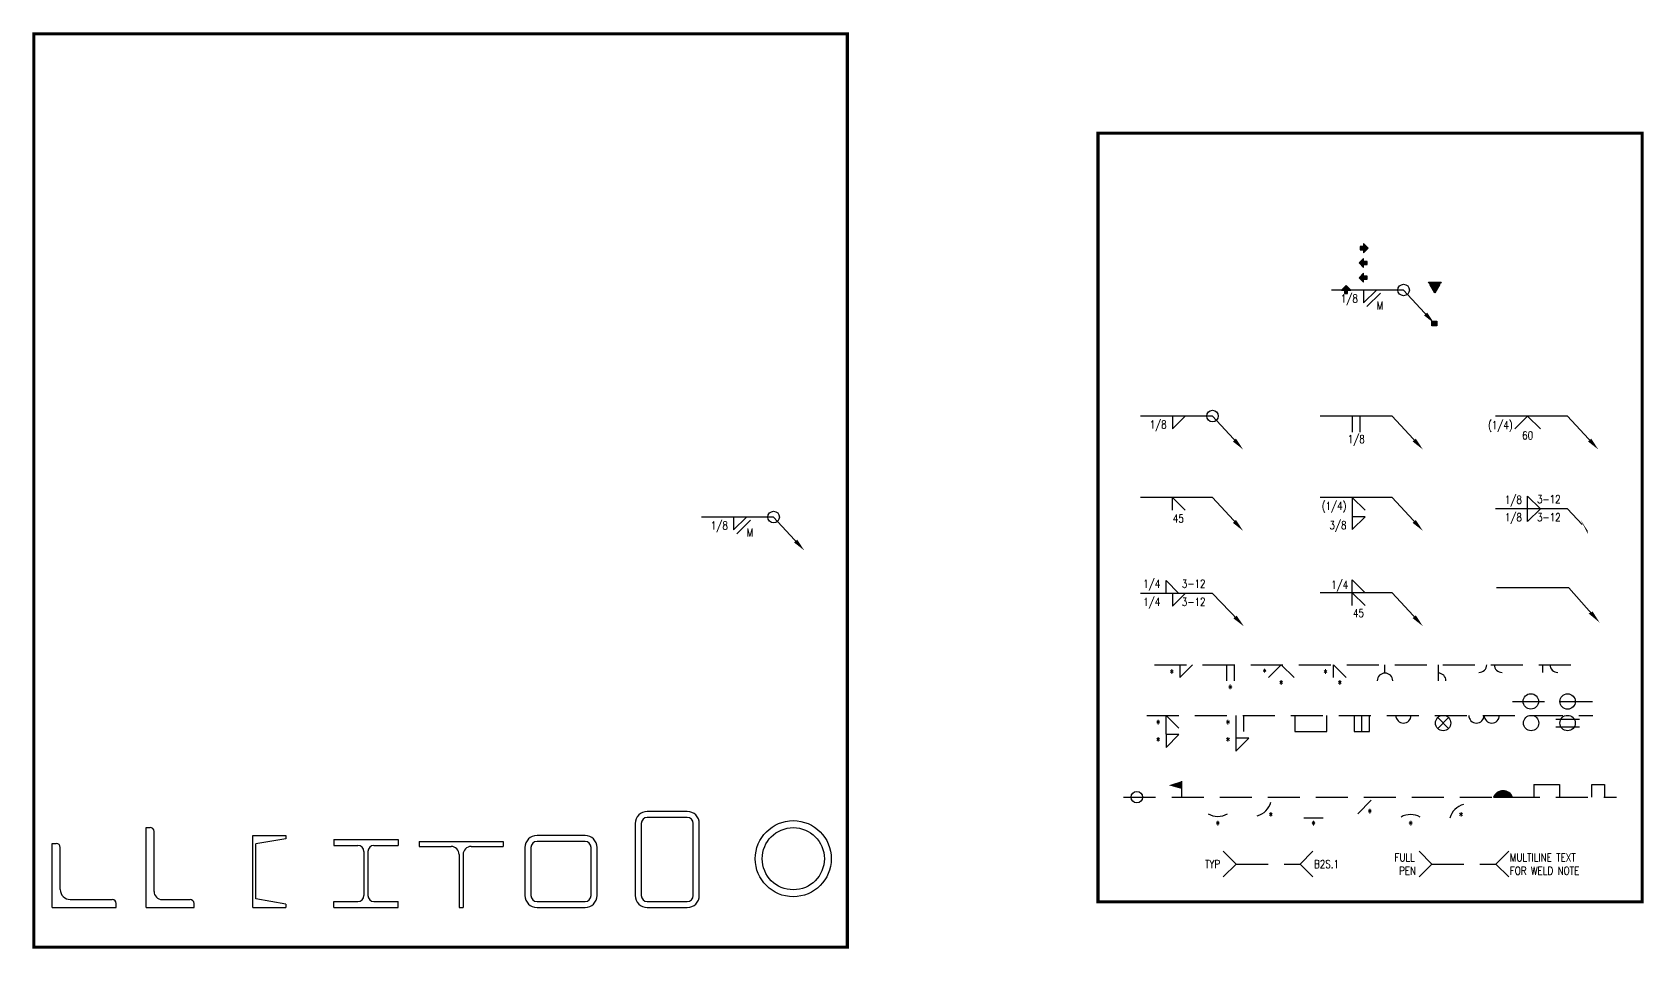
# Model space of a CAD drawing. Header units: millimetres. Extents: x 75 to 24598, y -10362 to 962.
# Drawn here: x 74.59 to 87.18, y -14.46 to -7.31 of the extents above; entities that cross this region are included whole.
import ezdxf
from ezdxf.enums import TextEntityAlignment as Align

# ---------------------------------------------------------------- set-up
doc = ezdxf.new("R2010")
doc.units = ezdxf.units.MM
doc.header["$MEASUREMENT"] = 0
doc.linetypes.add('HIDDEN', pattern=[0.375, 0.25, -0.125])
doc.layers.add('WELDSYM', color=7, linetype='Continuous')
doc.styles.add('ROMANS', font='ROMANS', dxfattribs={"width": 0.8})

# ---------------------------------------------------------------- blocks, each defined once
blk = doc.blocks.new('*U51')
blk.add_circle((0.625, 0), 0.09)
at = {"layer": 'WELDSYM'}
for p, q in [((0.625, 0), (-0.5, 0)), ((0, -0.2), (0.2, 0)), ((0, 0), (0, -0.2))]:
    blk.add_line(p, q, dxfattribs=at)
blk.add_lwpolyline([(1.019, -0.43), (0.625, 0)], dxfattribs=at)
blk.add_solid([(0.993, -0.352), (1.104, -0.522), (0.944, -0.397)], dxfattribs=at)
at = {"color": 7, "style": 'ROMANS', "width": 0.8}
blk.add_attdef('WELD_SIZE_NS4', text='', height=0.125, dxfattribs=at).set_placement((-0.09, -0.195), align=Align.RIGHT)
blk = doc.blocks.new('*U20')
at = {"layer": 'WELDSYM'}
blk.add_line((0.05, -0.26), (0.262, -0.048), dxfattribs=at)
at = {"style": 'ROMANS', "width": 0.8}
blk.add_attdef('FINISH_2', text='', height=0.125, dxfattribs=at).set_placement((0.203, -0.244), align=Align.MIDDLE_LEFT)
blk = doc.blocks.new('*U10')
for p, q in [((0, 0), (0, 3)), ((0, 3), (1.375, 3)), ((1.375, 2.855), (0.125, 2.645)), ((1.375, 3), (1.375, 2.855)), ((0.125, 0.355), (0.125, 2.645)), ((0, 0), (1.375, 0)), ((1.375, 0.145), (0.125, 0.355)), ((1.375, 0.145), (1.375, 0))]:
    blk.add_line(p, q)
blk = doc.blocks.new('WF_Beams')
for p, q in [((-2, 4.25), (2, 4.25)), ((-2, 4.25), (-2, 3.875)), ((2, 4.25), (2, 3.875)), ((-2, 3.875), (-0.5, 3.875)), ((-0.125, 3.5), (-0.125, 0.75)), ((0.125, 3.5), (0.125, 0.75)), ((0.5, 3.875), (2, 3.875)), ((-2, 0.375), (-0.5, 0.375)), ((-2, 0), (-2, 0.375)), ((-2, 0), (2, 0)), ((0.5, 0.375), (2, 0.375)), ((2, 0), (2, 0.375))]:
    blk.add_line(p, q)
for centre, start, end in [((-0.5, 3.5), 0, 90), ((0.5, 3.5), 90, 180), ((-0.5, 0.75), 270, 0), ((0.5, 0.75), 180, 270)]:
    blk.add_arc(centre, 0.375, start, end)
blk = doc.blocks.new('*U8')
for p, q in [((-2.625, 4.125), (2.625, 4.125)), ((-2.625, 4.125), (-2.625, 3.8125)), ((2.625, 4.125), (2.625, 3.8125)), ((-2.625, 3.8125), (-0.625, 3.8125)), ((-0.125, 3.3125), (-0.125, 0)), ((0.125, 3.3125), (0.125, 0)), ((0.625, 3.8125), (2.625, 3.8125)), ((-0.125, 0), (0.125, 0))]:
    blk.add_line(p, q)
for centre, start, end in [((-0.625, 3.3125), 0, 90), ((0.625, 3.3125), 90, 180)]:
    blk.add_arc(centre, 0.5, start, end)
blk = doc.blocks.new('*U11')
for radius in [1.188, 0.97]:
    blk.add_circle((0, 0), radius)
blk = doc.blocks.new('*U18')
for p, q in [((0, 0), (0, 2)), ((0, 2), (0.125, 2)), ((0.25, 0.5625), (0.25, 1.875)), ((0, 0), (2, 0)), ((0.5625, 0.25), (1.875, 0.25)), ((2, 0), (2, 0.125))]:
    blk.add_line(p, q)
for centre, radius, start, end in [((0.125, 1.875), 0.125, 0, 90), ((0.5625, 0.5625), 0.3125, 180, 270), ((1.875, 0.125), 0.125, 0, 90)]:
    blk.add_arc(centre, radius, start, end)
blk = doc.blocks.new('*U19')
for p, q in [((0, 0), (0, 2.5)), ((0, 2.5), (0.125, 2.5)), ((0.25, 0.5), (0.25, 2.375)), ((0, 0), (1.5, 0)), ((0.5, 0.25), (1.375, 0.25)), ((1.5, 0), (1.5, 0.125))]:
    blk.add_line(p, q)
for centre, radius, start, end in [((0.125, 2.375), 0.125, 360, 450), ((0.5, 0.5), 0.25, 180, 270), ((1.375, 0.125), 0.125, 0, 90)]:
    blk.add_arc(centre, radius, start, end)
blk = doc.blocks.new('*U15')
for p, q in [((0.75, 2.25), (-0.75, 2.25)), ((0.75, 2.0625), (-0.75, 2.0625)), ((-1.125, 1.875), (-1.125, 0.375)), ((-0.9375, 1.875), (-0.9375, 0.375)), ((0.9375, 0.375), (0.9375, 1.875)), ((1.125, 0.375), (1.125, 1.875)), ((1.125, 0.375), (1.125, 1.875)), ((-0.75, 0.1875), (0.75, 0.1875)), ((-0.75, 0), (0.75, 0))]:
    blk.add_line(p, q)
for centre, radius, start, end in [((-0.75, 1.875), 0.375, 90, 180), ((-0.75, 1.875), 0.1875, 90, 180), ((0.75, 1.875), 0.375, 360, 450), ((0.75, 1.875), 0.1875, 360, 450), ((-0.75, 0.375), 0.375, 180, 270), ((-0.75, 0.375), 0.1875, 180, 270), ((0.75, 0.375), 0.375, 270, 360), ((0.75, 0.375), 0.1875, 270, 360)]:
    blk.add_arc(centre, radius, start, end)
blk = doc.blocks.new('*U17')
for p, q in [((-1, 2.625), (-1, 0.375)), ((-0.8125, 2.625), (-0.8125, 0.375)), ((0.625, 3), (-0.625, 3)), ((0.625, 2.8125), (-0.625, 2.8125)), ((0.8125, 0.375), (0.8125, 2.625)), ((1, 0.375), (1, 2.625)), ((-0.625, 0.1875), (0.625, 0.1875)), ((-0.625, 0), (0.625, 0))]:
    blk.add_line(p, q)
for centre, radius, start, end in [((-0.625, 2.625), 0.375, 90, 180), ((-0.625, 2.625), 0.1875, 90, 180), ((0.625, 2.625), 0.375, 0, 90), ((0.625, 2.625), 0.1875, 0, 90), ((-0.625, 0.375), 0.375, 180, 270), ((-0.625, 0.375), 0.1875, 180, 270), ((0.625, 0.375), 0.375, 270, 360), ((0.625, 0.375), 0.1875, 270, 360)]:
    blk.add_arc(centre, radius, start, end)
blk = doc.blocks.new('CG_WELD_NOTE2')
at = {"layer": 'WELDSYM'}
for p, q in [((-0.7, 0.2), (-0.5, 0)), ((-0.5, 0), (-0.7, -0.2))]:
    blk.add_line(p, q, dxfattribs=at)
at = {"style": 'ROMANS', "width": 0.8}
blk.add_attdef('WELD_NOTE_001', (-0.984, -0.062), '', height=0.125, dxfattribs=at)
blk = doc.blocks.new('*U49')
at = {"layer": 'WELDSYM'}
for p, q in [((0.7, 0.2), (0.5, 0)), ((0.5, 0), (0.7, -0.2))]:
    blk.add_line(p, q, dxfattribs=at)
at = {"style": 'ROMANS', "width": 0.8}
blk.add_attdef('WELD_NOTE_001', (0.732, -0.062), '', height=0.125, dxfattribs=at)
blk = doc.blocks.new('*U60')
blk.add_circle((0.625, 0), 0.09)
at = {"layer": 'WELDSYM'}
for p, q in [((0.625, 0), (-0.5, 0)), ((0, -0.2), (0.2, 0)), ((0, 0), (0, -0.2))]:
    blk.add_line(p, q, dxfattribs=at)
blk.add_lwpolyline([(1.019, -0.43), (0.625, 0)], dxfattribs=at)
blk.add_solid([(0.993, -0.352), (1.104, -0.522), (0.944, -0.397)], dxfattribs=at)
at = {"color": 7, "style": 'ROMANS', "width": 0.8}
blk.add_attdef('WELD_SIZE_NS4', text='', height=0.125, dxfattribs=at).set_placement((-0.09, -0.195), align=Align.RIGHT)
blk = doc.blocks.new('*U58')
at = {"layer": 'WELDSYM'}
for p, q in [((0.625, 0), (-0.5, 0)), ((0, 0), (0, -0.25)), ((0.12, 0), (0.12, -0.25))]:
    blk.add_line(p, q, dxfattribs=at)
blk.add_lwpolyline([(1.019, -0.43), (0.625, 0)], dxfattribs=at)
blk.add_solid([(0.993, -0.352), (1.104, -0.522), (0.944, -0.397)], dxfattribs=at)
at = {"style": 'ROMANS', "width": 0.8}
blk.add_attdef('ROOT_NS1', text='', height=0.125, dxfattribs=at).set_placement((0.063, -0.297), align=Align.TOP_CENTER)
blk = doc.blocks.new('*U59')
at = {"layer": 'WELDSYM'}
for p, q in [((0.625, 0), (-0.5, 0)), ((-0.2, -0.2), (0, 0)), ((0, 0), (0.2, -0.2))]:
    blk.add_line(p, q, dxfattribs=at)
blk.add_lwpolyline([(1.019, -0.43), (0.625, 0)], dxfattribs=at)
blk.add_solid([(0.993, -0.352), (1.104, -0.522), (0.944, -0.397)], dxfattribs=at)
at = {"style": 'ROMANS', "width": 0.8}
blk.add_attdef('GRV_WELD_SIZE_NS1', text='', height=0.125, dxfattribs=at).set_placement((-0.233, -0.204), align=Align.RIGHT)
blk.add_attdef('ANGLE_NS1', text='', height=0.125, dxfattribs=at).set_placement((0, -0.24), align=Align.TOP_CENTER)
blk = doc.blocks.new('*U57')
at = {"layer": 'WELDSYM'}
for p, q in [((0.625, 0), (-0.5, 0)), ((0, 0), (0.2, -0.2)), ((0, -0.2), (0, 0))]:
    blk.add_line(p, q, dxfattribs=at)
blk.add_lwpolyline([(1.019, -0.43), (0.625, 0)], dxfattribs=at)
blk.add_solid([(0.993, -0.352), (1.104, -0.522), (0.944, -0.397)], dxfattribs=at)
at = {"style": 'ROMANS', "width": 0.8}
blk.add_attdef('BEV_ANG_NS1', text='', height=0.125, dxfattribs=at).set_placement((0.092, -0.268), align=Align.TOP_CENTER)
blk = doc.blocks.new('*U56')
at = {"layer": 'WELDSYM'}
for p, q in [((0.625, 0), (-0.5, 0)), ((0, 0), (0, -0.501)), ((0, 0), (0.2, -0.2)), ((0.2, -0.301), (0, -0.301)), ((0, -0.501), (0.2, -0.301))]:
    blk.add_line(p, q, dxfattribs=at)
blk.add_lwpolyline([(1.019, -0.43), (0.625, 0)], dxfattribs=at)
blk.add_solid([(0.993, -0.352), (1.104, -0.522), (0.944, -0.397)], dxfattribs=at)
at = {"style": 'ROMANS', "width": 0.8}
for tag, p in [('GRV_WELD_SIZE_NS3', (-0.09, -0.195)), ('WELD_SIZE_NS5', (-0.09, -0.496))]:
    blk.add_attdef(tag, text='', height=0.125, dxfattribs=at).set_placement(p, align=Align.RIGHT)
blk = doc.blocks.new('*U55')
at = {"layer": 'WELDSYM'}
for p, q in [((0.625, 0), (-0.5, 0)), ((0, 0.2), (0.2, 0)), ((0, 0), (0, 0.2)), ((0, 0), (0.2, -0.2)), ((0, -0.2), (0, 0))]:
    blk.add_line(p, q, dxfattribs=at)
blk.add_lwpolyline([(1.019, -0.43), (0.625, 0)], dxfattribs=at)
blk.add_solid([(0.993, -0.352), (1.104, -0.522), (0.944, -0.397)], dxfattribs=at)
at = {"style": 'ROMANS', "width": 0.8}
blk.add_attdef('WELD_SIZE_FS7', text='', height=0.125, dxfattribs=at).set_placement((-0.062, 0.062), align=Align.RIGHT)
blk.add_attdef('BEV_ANG_NS3', text='', height=0.125, dxfattribs=at).set_placement((0.097, -0.255), align=Align.TOP_CENTER)
blk = doc.blocks.new('*U54')
at = {"layer": 'WELDSYM'}
for p, q in [((0.625, 0), (-0.5, 0)), ((-0.1, 0.2), (0.1, 0)), ((-0.1, 0), (-0.1, 0.2)), ((0, 0), (0, -0.2)), ((0, -0.2), (0.2, 0))]:
    blk.add_line(p, q, dxfattribs=at)
blk.add_lwpolyline([(1.031, -0.425), (0.625, 0)], dxfattribs=at)
blk.add_solid([(1.003, -0.348), (1.117, -0.515), (0.952, -0.39)], dxfattribs=at)
at = {"style": 'ROMANS', "width": 0.8}
for tag, p in [('STGD_SIZE_FS1', (-0.19, 0.088)), ('STGD_SIZE_NS1', (-0.19, -0.195))]:
    blk.add_attdef(tag, text='', height=0.125, dxfattribs=at).set_placement(p, align=Align.RIGHT)
for tag, p in [('STGD_LGTH_FS1', (0.147, 0.088)), ('STGD_LGTH_NS1', (0.147, -0.195))]:
    blk.add_attdef(tag, p, '', height=0.125, dxfattribs=at)
blk = doc.blocks.new('*U53')
at = {"layer": 'WELDSYM'}
blk.add_line((0.625, 0), (-0.5, 0), dxfattribs=at)
blk.add_lwpolyline([(1.025, -0.451), (0.625, 0)], dxfattribs=at)
blk.add_solid([(1, -0.372), (1.108, -0.544), (0.937, -0.402)], dxfattribs=at)
blk = doc.blocks.new('*U48')
at = {"layer": 'WELDSYM'}
for p, q in [((0, -0.2), (0.2, 0)), ((0, 0), (0, -0.2))]:
    blk.add_line(p, q, dxfattribs=at)
at = {"style": 'ROMANS', "width": 0.8}
blk.add_attdef('WS', text='', height=0.125, dxfattribs=at).set_placement((-0.09, -0.195), align=Align.RIGHT)
blk = doc.blocks.new('*U47')
at = {"layer": 'WELDSYM'}
for p, q in [((0, 0), (0, -0.25)), ((0.12, 0), (0.12, -0.25))]:
    blk.add_line(p, q, dxfattribs=at)
at = {"style": 'ROMANS', "width": 0.8}
blk.add_attdef('ROOT', text='', height=0.125, dxfattribs=at).set_placement((0.06, -0.31), align=Align.TOP_CENTER)
blk = doc.blocks.new('*U32')
at = {"layer": 'WELDSYM'}
for p, q in [((-0.2, -0.2), (0, 0)), ((0, 0), (0.2, -0.2))]:
    blk.add_line(p, q, dxfattribs=at)
at = {"style": 'ROMANS', "width": 0.8}
blk.add_attdef('GRV_SIZE', text='', height=0.1, dxfattribs=at).set_placement((-0.233, -0.164), align=Align.RIGHT)
blk.add_attdef('ANGLE', text='', height=0.125, dxfattribs=at).set_placement((0, -0.24), align=Align.TOP_CENTER)
blk = doc.blocks.new('*U33')
at = {"layer": 'WELDSYM'}
for p, q in [((0, 0), (0.2, -0.2)), ((0, -0.2), (0, 0))]:
    blk.add_line(p, q, dxfattribs=at)
at = {"style": 'ROMANS', "width": 0.8}
blk.add_attdef('BEV_SIZE', text='', height=0.125, dxfattribs=at).set_placement((-0.09, -0.195), align=Align.RIGHT)
blk.add_attdef('BEV_ANG', text='', height=0.125, dxfattribs=at).set_placement((0.1, -0.24), align=Align.TOP_CENTER)
blk = doc.blocks.new('*U31')
at = {"layer": 'WELDSYM'}
blk.add_line((0, -0.13), (0, 0), dxfattribs=at)
blk.add_arc((0, -0.25), 0.12, 0, 180, dxfattribs=at)
blk = doc.blocks.new('*U30')
at = {"layer": 'WELDSYM'}
blk.add_line((0, 0), (0, -0.25), dxfattribs=at)
blk.add_arc((0, -0.25), 0.12, 0, 90, dxfattribs=at)
blk = doc.blocks.new('*U28')
at = {"layer": 'WELDSYM'}
for centre, start, end in [((-0.12, 0), 270, 0), ((0.24, 0), 180, 270)]:
    blk.add_arc(centre, 0.12, start, end, dxfattribs=at)
blk = doc.blocks.new('*U29')
at = {"layer": 'WELDSYM'}
blk.add_line((0, 0), (0, -0.12), dxfattribs=at)
blk.add_arc((0.24, 0), 0.12, 180, 270, dxfattribs=at)
blk = doc.blocks.new('*U26')
at = {"layer": 'WELDSYM'}
blk.add_circle((0, 0), 0.12, dxfattribs=at)
blk = doc.blocks.new('*U27')
at = {"layer": 'WELDSYM'}
for p, q in [((-0.185, -0.06), (0.185, -0.06)), ((-0.185, -0.18), (0.185, -0.18))]:
    blk.add_line(p, q, dxfattribs=at)
blk.add_circle((0, -0.12), 0.12, dxfattribs=at)
blk = doc.blocks.new('*U25')
at = {"layer": 'WELDSYM'}
blk.add_circle((0, -0.12), 0.12, dxfattribs=at)
blk = doc.blocks.new('*U23')
at = {"layer": 'WELDSYM'}
for centre in [(-0.12, 0), (0.12, 0)]:
    blk.add_arc(centre, 0.12, 180, 0, dxfattribs=at)
blk = doc.blocks.new('*U24')
at = {"layer": 'WELDSYM'}
for p, q in [((-0.085, -0.035), (0.085, -0.205)), ((-0.085, -0.205), (0.085, -0.035))]:
    blk.add_line(p, q, dxfattribs=at)
blk.add_circle((0, -0.12), 0.12, dxfattribs=at)
blk = doc.blocks.new('*U22')
at = {"layer": 'WELDSYM'}
blk.add_arc((0, 0), 0.12, 180, 0, dxfattribs=at)
blk = doc.blocks.new('*U21')
at = {"layer": 'WELDSYM'}
for p, q in [((0, -0.25), (0, 0)), ((0.12, -0.25), (0.12, 0)), ((-0.12, 0), (-0.12, -0.25)), ((-0.12, -0.25), (0.12, -0.25))]:
    blk.add_line(p, q, dxfattribs=at)
blk = doc.blocks.new('*U46')
at = {"layer": 'WELDSYM'}
for p, q in [((-0.25, 0), (-0.25, -0.25)), ((0.25, -0.25), (0.25, 0)), ((-0.25, -0.25), (0.25, -0.25))]:
    blk.add_line(p, q, dxfattribs=at)
blk = doc.blocks.new('*U44')
for p, q in [((0, 0), (0, -0.557)), ((0.12, 0), (0.12, -0.25)), ((0, -0.557), (0.2, -0.357)), ((0.2, -0.357), (0, -0.357))]:
    blk.add_line(p, q)
at = {"style": 'ROMANS', "width": 0.8}
for tag, p in [('EF_SIZE', (-0.09, -0.195)), ('WS_3', (-0.09, -0.464))]:
    blk.add_attdef(tag, text='', height=0.125, dxfattribs=at).set_placement(p, align=Align.RIGHT)
blk = doc.blocks.new('*U45')
at = {"color": 7}
for p, q in [((0, 0), (0.2, -0.2)), ((0, -0.295), (0, 0)), ((0, -0.295), (0, -0.501)), ((0, -0.501), (0.2, -0.301))]:
    blk.add_line(p, q, dxfattribs=at)
blk.add_line((0.2, -0.301), (0, -0.301))
at = {"style": 'ROMANS', "width": 0.8}
for tag, p in [('BEV_SIZE_2', (-0.09, -0.195)), ('WS_2', (-0.09, -0.464))]:
    blk.add_attdef(tag, text='', height=0.125, dxfattribs=at).set_placement(p, align=Align.RIGHT)
blk = doc.blocks.new('*U43')
at = {"layer": 'WELDSYM'}
blk.add_circle((0.625, 0), 0.09, dxfattribs=at)
blk = doc.blocks.new('*U42')
at = {"layer": 'WELDSYM'}
blk.add_line((0.625, 0.25), (0.625, 0), dxfattribs=at)
blk.add_solid([(0.625, 0.13), (0.625, 0.25), (0.425, 0.186)], dxfattribs=at)
blk = doc.blocks.new('*U41')
at = {"layer": 'WELDSYM'}
blk.add_arc((0, 0), 0.3, 240, 300, dxfattribs=at)
at = {"style": 'ROMANS', "width": 0.8}
blk.add_attdef('FINISH_3', text='', height=0.125, dxfattribs=at).set_placement((0.003, -0.368), align=Align.TOP_CENTER)
blk = doc.blocks.new('*U40')
at = {"layer": 'WELDSYM'}
blk.add_arc((0, 0), 0.3, 285, 345, dxfattribs=at)
at = {"style": 'ROMANS', "width": 0.8}
blk.add_attdef('FINISH_4', text='', height=0.125, dxfattribs=at).set_placement((0.253, -0.294), align=Align.MIDDLE_LEFT)
blk = doc.blocks.new('*U35')
at = {"layer": 'WELDSYM'}
blk.add_line((-0.15, -0.32), (0.15, -0.32), dxfattribs=at)
at = {"style": 'ROMANS', "width": 0.8}
blk.add_attdef('FINISH_1', text='', height=0.125, dxfattribs=at).set_placement((0, -0.368), align=Align.TOP_CENTER)
blk = doc.blocks.new('*U34')
at = {"layer": 'WELDSYM'}
blk.add_arc((0, -0.57), 0.3, 60, 120, dxfattribs=at)
at = {"style": 'ROMANS', "width": 0.8}
blk.add_attdef('FINISH_5', text='', height=0.125, dxfattribs=at).set_placement((0.001, -0.368), align=Align.TOP_CENTER)
blk = doc.blocks.new('*U39')
at = {"layer": 'WELDSYM'}
blk.add_arc((0.403, -0.403), 0.3, 105, 165, dxfattribs=at)
at = {"style": 'ROMANS', "width": 0.8}
blk.add_attdef('FINISH_6', text='', height=0.125, dxfattribs=at).set_placement((0.253, -0.294), align=Align.MIDDLE_LEFT)
blk = doc.blocks.new('*U37')
h = blk.add_hatch(color=256)
h.dxf.hatch_style = 1
edge = h.paths.add_edge_path()
edge.add_arc((0, -0.0625), 0.1625, 22.61986, 157.38014)
edge.add_line((-0.15, 0), (0.15, 0))
blk.add_arc((0, -0.0625), 0.1625, 22.61986, 157.38014)
at = {"layer": 'WELDSYM'}
blk.add_line((-0.15, 0), (0.15, 0), dxfattribs=at)
blk = doc.blocks.new('*U38')
at = {"layer": 'WELDSYM'}
for p, q in [((-0.2, 0.2), (0.2, 0.2)), ((-0.2, 0.2), (-0.2, 0)), ((0.2, 0.2), (0.2, 0))]:
    blk.add_line(p, q, dxfattribs=at)
blk = doc.blocks.new('*U36')
at = {"layer": 'WELDSYM'}
for p, q in [((-0.1, 0), (-0.1, 0.2)), ((-0.1, 0.2), (0.1, 0.2)), ((0.1, 0.2), (0.1, 0))]:
    blk.add_line(p, q, dxfattribs=at)
blk = doc.blocks.new('*U52')
at = {"layer": 'WELDSYM'}
for p, q in [((0.625, 0), (-0.5, 0)), ((0, -0.2), (0, 0.2)), ((0, 0.2), (0.2, 0)), ((0, -0.2), (0.2, 0))]:
    blk.add_line(p, q, dxfattribs=at)
blk.add_lwpolyline([(0.85, -0.245), (0.625, 0)], dxfattribs=at)
blk.add_solid([(0.824, -0.168), (0.935, -0.338), (0.944, -0.397)], dxfattribs=at)
at = {"style": 'ROMANS', "width": 0.8}
for tag, p in [('CHAIN_WS_FS', (-0.09, 0.08)), ('CHAIN_WS_NS', (-0.09, -0.195))]:
    blk.add_attdef(tag, text='', height=0.125, dxfattribs=at).set_placement(p, align=Align.RIGHT)
for tag, p in [('CHAIN_LGTH_FS1', (0.147, 0.088)), ('CHAIN_LGTH_NS1', (0.147, -0.195))]:
    blk.add_attdef(tag, p, '', height=0.125, dxfattribs=at)

msp = doc.modelspace()

# ---------------------------------------------------------------- hatches: boundary and pattern name
for points in [[(84.99, -9.03), (85.026, -8.994), (84.99, -8.959), (84.99, -8.982), (84.962, -8.982), (84.962, -8.994), (84.962, -9.007), (84.99, -9.007)], [(84.99, -9.074), (84.954, -9.11), (84.99, -9.146), (84.99, -9.122), (85.018, -9.122), (85.018, -9.11), (85.018, -9.098), (84.99, -9.098)], [(84.889, -9.321), (84.853, -9.285), (84.817, -9.321), (84.84, -9.321), (84.84, -9.349), (84.853, -9.349), (84.865, -9.349), (84.865, -9.321)], [(84.99, -9.189), (84.954, -9.225), (84.99, -9.261), (84.99, -9.237), (85.018, -9.237), (85.018, -9.225), (85.018, -9.213), (84.99, -9.213)], [(85.523, -9.6), (85.523, -9.563), (85.561, -9.563), (85.561, -9.6)]]:
    msp.add_hatch(color=140).paths.add_polyline_path(points)
h = msp.add_hatch(color=140)
h.paths.add_polyline_path([(85.546, -9.345), (85.508, -9.279), (85.585, -9.279)])
h.paths.add_polyline_path([(85.591, -9.269), (85.502, -9.269), (85.497, -9.26), (85.596, -9.26)])

# ---------------------------------------------------------------- linework, layer by layer
at = {"linetype": 'HIDDEN'}
for p, q in [((83.358, -12.246), (86.701, -12.246)), ((86.152, -12.533), (86.78, -12.533)), ((83.296, -12.641), (86.78, -12.641)), ((83.116, -13.28), (86.965, -13.28)), ((83.994, -13.802), (84.494, -13.802)), ((85.523, -13.802), (86.023, -13.802))]:
    msp.add_line(p, q, dxfattribs=at)
at = {"color": 7, "const_width": 0.025}
msp.add_lwpolyline([(74.605, -14.45), (80.958, -14.45), (80.958, -7.322), (74.605, -7.322)], close=True, dxfattribs=at)
at = {"const_width": 0.025}
msp.add_lwpolyline([(82.915, -14.097), (82.915, -11.074), (82.915, -8.097), (87.165, -8.097), (87.165, -11.074), (87.165, -14.097)], close=True, dxfattribs=at)
for points in [[(84.99, -9.03), (85.026, -8.994), (84.99, -8.959), (84.99, -8.982), (84.962, -8.982), (84.962, -8.994), (84.962, -9.007), (84.99, -9.007)], [(84.99, -9.074), (84.954, -9.11), (84.99, -9.146), (84.99, -9.122), (85.018, -9.122), (85.018, -9.11), (85.018, -9.098), (84.99, -9.098)], [(84.889, -9.321), (84.853, -9.285), (84.817, -9.321), (84.84, -9.321), (84.84, -9.349), (84.853, -9.349), (84.865, -9.349), (84.865, -9.321)], [(84.99, -9.189), (84.954, -9.225), (84.99, -9.261), (84.99, -9.237), (85.018, -9.237), (85.018, -9.225), (85.018, -9.213), (84.99, -9.213)], [(85.523, -9.6), (85.523, -9.563), (85.561, -9.563), (85.561, -9.6)]]:
    msp.add_lwpolyline(points, close=True)
at = {"color": 7}
for points in [[(85.591, -9.269), (85.502, -9.269), (85.497, -9.26), (85.596, -9.26)], [(85.546, -9.345), (85.508, -9.279), (85.585, -9.279)]]:
    msp.add_lwpolyline(points, close=True, dxfattribs=at)

# ---------------------------------------------------------------- block references
at = {"xscale": 0.5, "yscale": 0.5, "zscale": 0.5}
for name, p, values in [('*U51', (84.99, -9.321), {'WELD_SIZE_NS4': '1/8'}), ('*U20', (84.99, -9.321), {'FINISH_2': 'M'}), ('*U60', (83.497, -10.305), {'WELD_SIZE_NS4': '1/8'}), ('*U58', (84.901, -10.305), {'ROOT_NS1': '1/8'}), ('*U59', (86.271, -10.305), {'ANGLE_NS1': '60', 'GRV_WELD_SIZE_NS1': '(1/4)'}), ('*U57', (83.497, -10.94), {'BEV_ANG_NS1': '45'}), ('*U56', (84.901, -10.94), {'WELD_SIZE_NS5': '3/8', 'GRV_WELD_SIZE_NS3': '(1/4)'}), ('*U52', (86.271, -11.029), {'CHAIN_LGTH_FS1': '3-12', 'CHAIN_LGTH_NS1': '3-12', 'CHAIN_WS_NS': '1/8', 'CHAIN_WS_FS': '1/8'}), ('*U51', (80.07, -11.093), {'WELD_SIZE_NS4': '1/8'}), ('*U20', (80.07, -11.093), {'FINISH_2': 'M'}), ('*U54', (83.497, -11.689), {'STGD_SIZE_FS1': '1/4', 'STGD_SIZE_NS1': '1/4', 'STGD_LGTH_FS1': '3-12', 'STGD_LGTH_NS1': '3-12'}), ('*U55', (84.901, -11.684), {'BEV_ANG_NS3': '45', 'WELD_SIZE_FS7': '1/4'}), ('*U48', (83.554, -12.246), {'WS': '*'}), ('*U47', (83.919, -12.246), {'ROOT': '*'}), ('*U32', (84.347, -12.246), {'ANGLE': '*', 'GRV_SIZE': '*'}), ('*U33', (84.754, -12.246), {'BEV_ANG': '*', 'BEV_SIZE': '*'}), ('*U45', (83.448, -12.641), {'BEV_SIZE_2': '*', 'WS_2': '*'}), ('*U44', (83.993, -12.641), {'EF_SIZE': '*', 'WS_3': '*'}), ('*U40', (84.121, -13.28), {'FINISH_4': '*'}), ('*U20', (84.919, -13.28), {'FINISH_2': '*'}), ('*U39', (85.607, -13.28), {'FINISH_6': '*'}), ('*U41', (83.851, -13.28), {'FINISH_3': '*'}), ('*U35', (84.599, -13.28), {'FINISH_1': '*'}), ('*U34', (85.357, -13.28), {'FINISH_5': '*'}), ('CG_WELD_NOTE2', (84.244, -13.802), {'WELD_NOTE_001': 'TYP'})]:
    msp.add_blockref(name, p, dxfattribs=at).add_auto_attribs(values)
for name, p, xscale, yscale, zscale in [('*U53', (86.279, -11.645), 0.5, 0.5, 0.5), ('*U31', (85.157, -12.246), 0.5, 0.5, 0.5), ('*U30', (85.573, -12.246), 0.5, 0.5, 0.5), ('*U28', (85.951, -12.246), 0.5, 0.5, 0.5), ('*U29', (86.386, -12.246), 0.5, 0.5, 0.5), ('*U26', (86.296, -12.532), 0.5, 0.5, 0.5), ('*U26', (86.583, -12.533), 0.5, 0.5, 0.5), ('*U46', (84.578, -12.641), 0.5, 0.5, 0.5), ('*U21', (84.977, -12.641), 0.5, 0.5, 0.5), ('*U22', (85.301, -12.641), 0.5, 0.5, 0.5), ('*U24', (85.611, -12.641), 0.5, 0.5, 0.5), ('*U23', (85.931, -12.641), 0.5, 0.5, 0.5), ('*U25', (86.298, -12.641), 0.5, 0.5, 0.5), ('*U27', (86.583, -12.641), 0.5, 0.5, 0.5), ('*U42', (83.256, -13.28), 0.5, 0.5, 0.5), ('*U38', (86.42, -13.28), 0.5, 0.5, 0.5), ('*U36', (86.822, -13.28), 0.5, 0.5, 0.5), ('*U43', (82.906, -13.28), 0.5, 0.5, 0.5), ('*U37', (86.079, -13.28), 0.5, 0.5, 0.5), ('*U17', (79.552, -14.141), 0.25, 0.25, 0.25), ('*U11', (80.536, -13.76), 0.25, 0.25, 0.25), ('*U19', (75.481, -14.141), 0.25, 0.25, 0.25), ('*U10', (76.314, -14.141), 0.1875, 0.1875, 0.1875), ('*U15', (78.722, -14.141), 0.25, 0.25, 0.25), ('*U18', (74.749, -14.141), 0.25, 0.25, 0.25), ('WF_Beams', (77.199, -14.141), 0.125, 0.125, 0.125), ('*U8', (77.942, -14.141), 0.125, 0.125, 0.125)]:
    msp.add_blockref(name, p, dxfattribs=dict(xscale=xscale, yscale=yscale, zscale=zscale))
ref = msp.add_blockref('*U49', (84.244, -13.802), dxfattribs=dict(xscale=0.5, yscale=0.5, zscale=0.5))
ref.add_attrib('WELD_NOTE_001', 'B2S.1', (84.603, -13.833), dxfattribs={"height": 0.0625, "style": 'ROMANS', "width": 0.8})
ref = msp.add_blockref('CG_WELD_NOTE2', (85.773, -13.802), dxfattribs=dict(xscale=0.5, yscale=0.5, zscale=0.5))
ref.add_attrib('WELD_NOTE_001', 'FULL', (85.231, -13.781), dxfattribs={"height": 0.0625, "style": 'ROMANS', "width": 0.8})
ref.add_attrib('WELD_NOTE_002', 'PEN', (85.267, -13.885), dxfattribs={"height": 0.0625, "style": 'ROMANS', "width": 0.8})
ref = msp.add_blockref('*U49', (85.773, -13.802), dxfattribs=dict(xscale=0.5, yscale=0.5, zscale=0.5))
ref.add_attrib('WELD_NOTE_001', 'MULTILINE TEXT', (86.132, -13.781), dxfattribs={"height": 0.0625, "style": 'ROMANS', "width": 0.8})
ref.add_attrib('WELD_NOTE_002', 'FOR WELD NOTE', (86.132, -13.885), dxfattribs={"height": 0.0625, "style": 'ROMANS', "width": 0.8})

doc.saveas('drawing.dxf')
